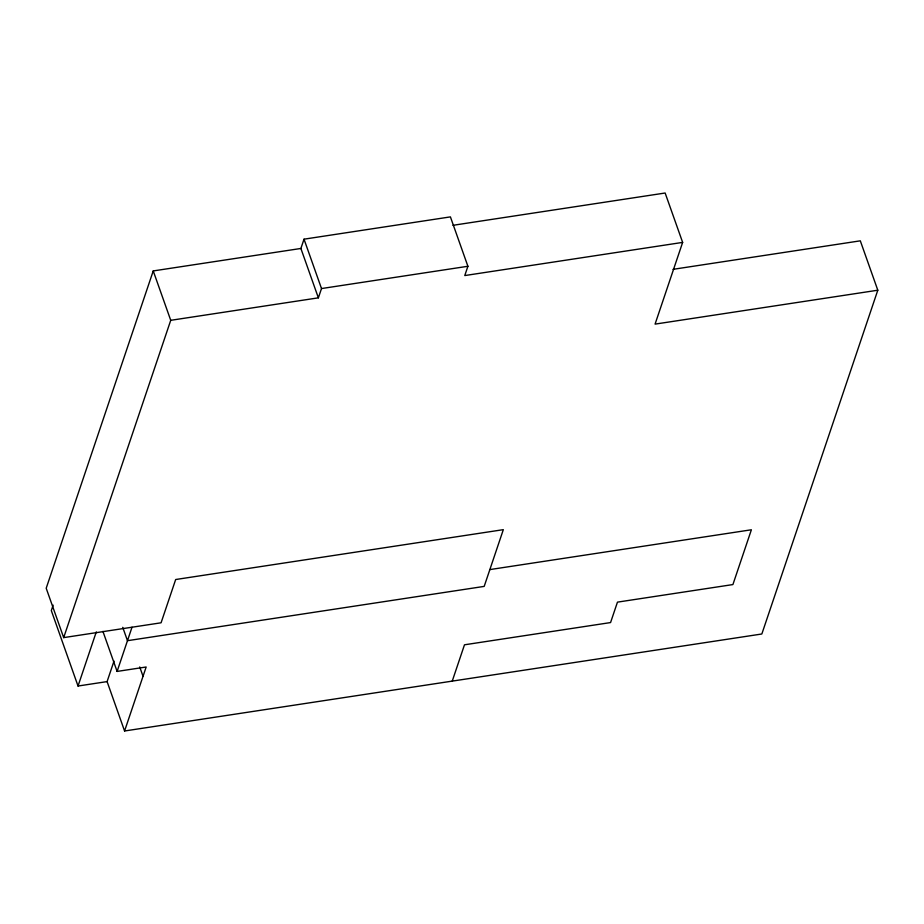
<?xml version="1.0" encoding="UTF-8"?>
<svg xmlns="http://www.w3.org/2000/svg" width="924" height="924" viewBox="0 0 924 924"><rect width="100%" height="100%" fill="white"/><g stroke="black" fill="none" stroke-linecap="round" stroke-linejoin="round"><path stroke-width="1.39" d="M452.979 225.306L665.141 193.012L682.64 242.4L464.772 275.56L467.902 266.274L450.415 216.886L304.019 239.177L300.889 248.464L153.234 270.928L46.2 588.241L63.687 637.618L161.076 622.799L175.675 579.521L503.326 529.66L484.188 586.394L127.477 640.69L122.742 627.338M53.142 605.162L51.317 610.568L78.032 686.024L107.092 681.6L114.01 661.087M63.687 637.618L170.732 320.316L153.234 270.928M78.032 686.024L96.292 631.901M673.042 269.334L860.313 240.829L877.8 290.217L761.838 633.991L124.578 730.988L146.165 667.001L117.105 671.425L132.017 627.223M170.732 320.316L318.376 297.84L321.506 288.554L304.019 239.177M452.24 681.115L464.483 644.802L610.568 622.568L617.463 602.136L732.905 584.569L751.385 529.775L489.859 569.588M682.64 242.4L655.07 324.116L877.8 290.217M321.506 288.554L467.902 266.274M300.889 248.464L318.376 297.84M139.72 666.943L143.035 676.287M102.922 631.381L117.105 671.425M107.092 681.6L124.578 730.988"/></g></svg>
